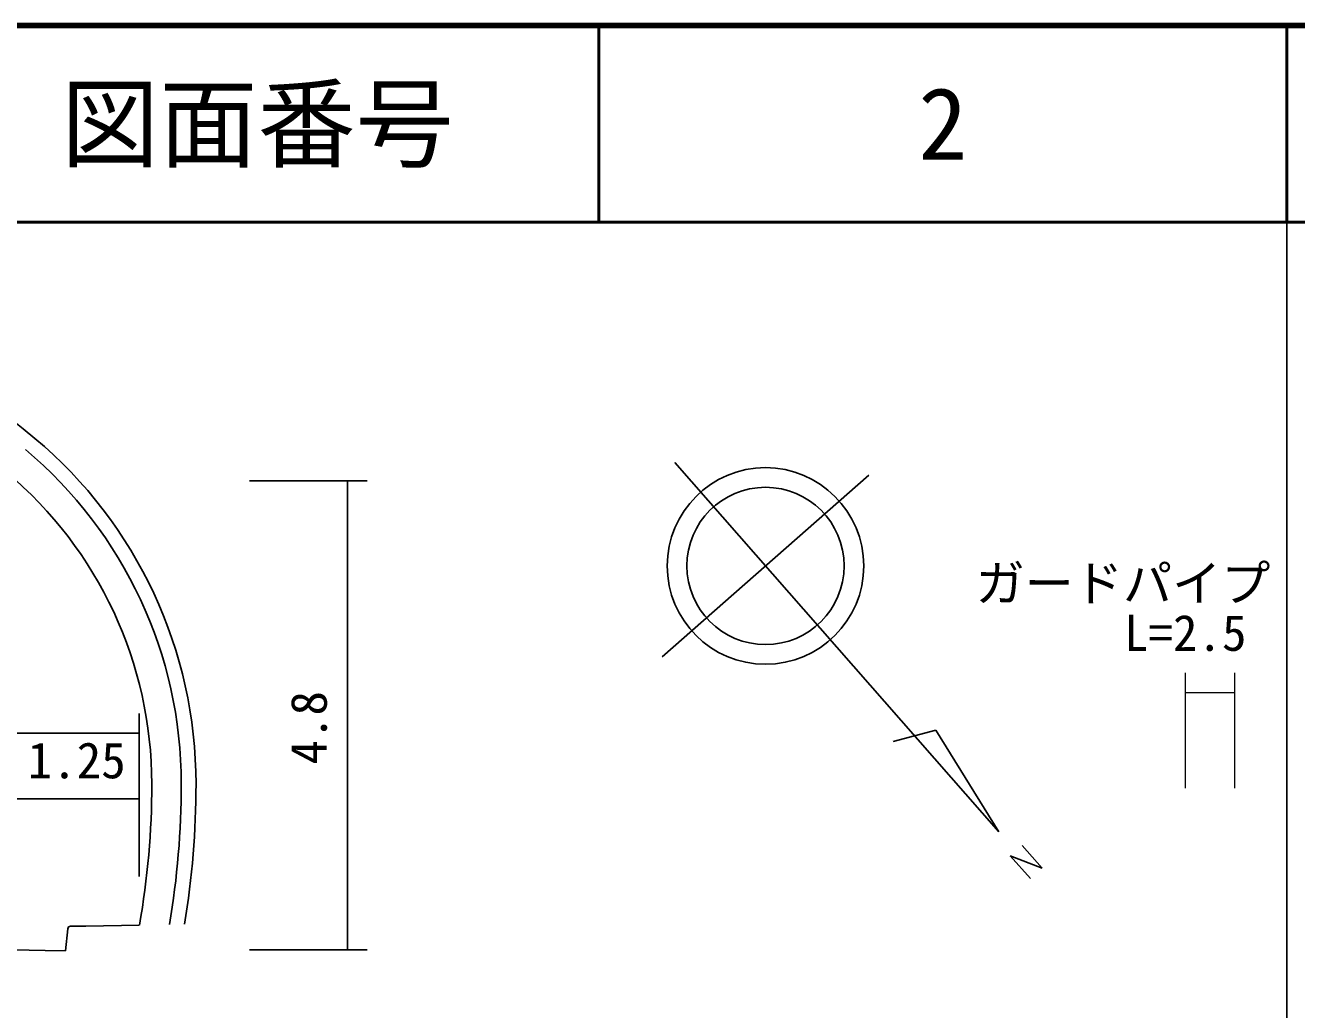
# Model space of a CAD drawing. Units: millimetres, scale not verified, with parts at other scales. Extents: x 40000 to 680000, y 20000 to 380000.
# Drawn here: x 514818 to 579500, y 329936 to 380000 of the extents above; entities that cross this region are included whole.
import ezdxf
from ezdxf.enums import TextEntityAlignment as Align

# ---------------------------------------------------------------- set-up
doc = ezdxf.new("R2010")
doc.units = ezdxf.units.MM
doc.header["$LTSCALE"] = 1000
for name, color, linetype, lineweight in [('M-BGD', 7, 'Continuous', 25), ('M-BMK-SRVR', 3, 'Continuous', 25), ('M-STR-HTXT', 7, 'Continuous', 13), ('M-TTL', 2, 'Continuous', 140), ('M-TTL-BAND', 7, 'Continuous', 25), ('M-TTL-LINE', 7, 'Continuous', 50)]:
    doc.layers.add(name, color=color, linetype=linetype, lineweight=lineweight)
doc.layers.add('M-TTL-TXT', color=7, linetype='Continuous')
doc.styles.add('ＭＳ ゴシック', font='')
doc.styles.get('ＭＳ ゴシック').set_extended_font_data('MS Gothic')

msp = doc.modelspace()

# ---------------------------------------------------------------- linework, layer by layer
at = {"layer": 'M-BGD'}
for p, q in [((526224, 356830), (532201, 356830)), ((531201, 356830), (531201, 332970)), ((520611, 336711), (520611, 344998)), ((466861, 343998), (520611, 343998)), ((514361, 340650), (520611, 340650)), ((516969, 334043), (516862, 332927)), ((517118, 334178), (517887, 334178)), ((517886, 334178), (520605, 334232)), ((498111, 333214), (515827, 332948)), ((516862, 332927), (515827, 332948)), ((526224, 332970), (532201, 332970))]:
    msp.add_line(p, q, dxfattribs=at)
for centre, radius, start, end in [((493541, 333064), 33850, 50, 130), ((500548, 341414), 22950, 0, 50), ((500548, 341414), 22200, 0, 50), ((500548, 341414), 20700, 0, 50), ((479848, 341414), 41400, 350.01121, 0), ((479848, 341414), 42900, 350.40524, 0), ((479848, 341414), 43650, 350.59192, 0), ((517118, 334028), 150, 90.00002, 174.28922)]:
    msp.add_arc(centre, radius, start, end, dxfattribs=at)
at = {"layer": 'M-BMK-SRVR'}
for p, q in [((564346, 338972), (547860, 357766)), ((547214, 347888), (557739, 357120)), ((561141, 344142), (558978, 343575)), ((564346, 338972), (561141, 344142)), ((566550, 337121), (564927, 337756)), ((564927, 337756), (565955, 336597)), ((565532, 338281), (566550, 337121))]:
    msp.add_line(p, q, dxfattribs=at)
for radius in [5000, 4000]:
    msp.add_circle((552476, 352504), radius, dxfattribs=at)
at = {"layer": 'M-STR-HTXT'}
for p, q in [((573853, 341197), (573853, 347060)), ((576351, 341197), (576351, 347060)), ((573853, 346060), (576351, 346060))]:
    msp.add_line(p, q, dxfattribs=at)
at = {"layer": 'M-TTL'}
msp.add_line((680000, 380000), (40000, 380000), dxfattribs=at)
at = {"layer": 'M-TTL-BAND'}
msp.add_line((579000, 20000), (579000, 370000), dxfattribs=at)
at = {"layer": 'M-TTL-LINE'}
for p, q in [((543997, 380000), (543997, 370000)), ((579000, 380000), (579000, 370000)), ((40000, 370000), (680000, 370000))]:
    msp.add_line(p, q, dxfattribs=at)

# ---------------------------------------------------------------- texts
at = {"layer": 'M-BGD', "style": 'ＭＳ ゴシック'}
msp.add_text('4.8', height=1833, rotation=90, dxfattribs=at).set_placement((530701, 342400), align=Align.BOTTOM_LEFT)
msp.add_text('1.25', height=1833, dxfattribs=at).set_placement((514932, 341150), align=Align.BOTTOM_LEFT)
at = {"layer": 'M-STR-HTXT', "style": 'ＭＳ ゴシック'}
for s, p in [('ガードパイプ', (563166, 350159)), ('L=2.5', (570718, 347634))]:
    msp.add_text(s, height=1833, dxfattribs=at).set_placement(p, align=Align.BOTTOM_LEFT)
at = {"layer": 'M-TTL-TXT', "style": 'ＭＳ ゴシック'}
for s, p in [('図面番号', (526622, 375000)), ('2', (561497, 375000))]:
    msp.add_text(s, height=3666, dxfattribs=at).set_placement(p, align=Align.MIDDLE_CENTER)

doc.saveas('drawing.dxf')
